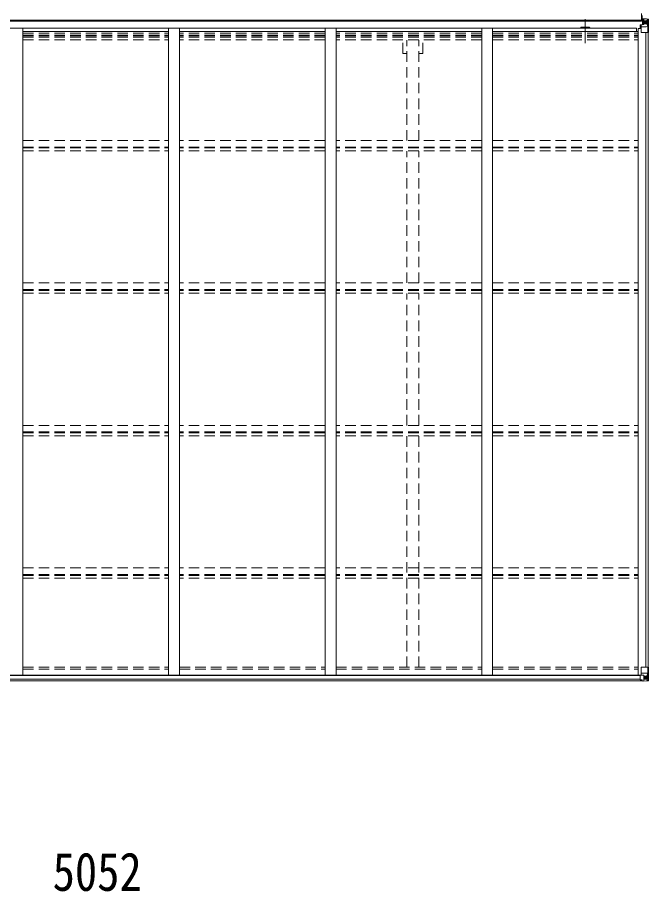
# Model space of a CAD drawing. Units: millimetres at full size, sheet at 1:40; details may follow other scales. Extents: x -11243 to 11243, y -7760 to 7760.
# Drawn here: x 2802 to 5688, y -85 to 3913 of the extents above; entities that cross this region are included whole.
import ezdxf
from ezdxf.enums import TextEntityAlignment as Align

# ---------------------------------------------------------------- set-up
doc = ezdxf.new("R2010")
doc.units = ezdxf.units.MM
doc.header["$LTSCALE"] = 40
doc.linetypes.add('CHAIN1', pattern=[8, 5, -1, 1, -1])
doc.linetypes.add('DASHED1', pattern=[1.8, 1.2, -0.6])
for name, color, linetype, lineweight in [('0-1_本体', 5, 'CHAIN1', 9), ('0-3_ELV2', 4, 'Continuous', 9), ('0-4_TABLE1', 6, 'Continuous', 9), ('0-6_OTH_LINE', 6, 'Continuous', 9)]:
    doc.layers.add(name, color=color, linetype=linetype, lineweight=lineweight)
doc.styles.add('ＭＳ ゴシック', font='')
doc.styles.get('ＭＳ ゴシック').set_extended_font_data('MS Gothic')

msp = doc.modelspace()

# ---------------------------------------------------------------- linework, layer by layer
at = {"layer": '0-1_本体'}
msp.add_line((5398.12, 3905.03), (5398.12, 3796.26), dxfattribs=at)
at = {"layer": '0-3_ELV2'}
for p, q in [((5656.12, 3895.82), (5656.12, 3930.82)), ((5656.12, 3900.56), (663.12, 3900.56)), ((5656.12, 3895.82), (663.12, 3895.82)), ((5656.12, 3903.18), (5664.12, 3903.18)), ((5658.62, 3905.32), (5664.12, 3905.32)), ((686.12, 3865.04), (5633.12, 3865.04)), ((2826.62, 3865.02), (2826.62, 904.89)), ((2826.62, 3849.52), (3492.62, 3849.52)), ((3492.62, 3865.02), (3492.62, 904.89)), ((3542.62, 3865.02), (3542.62, 904.89)), ((4208.62, 3849.52), (3542.62, 3849.52)), ((4208.62, 3865.02), (4208.62, 904.89)), ((4258.62, 3865.02), (4258.62, 904.89)), ((4924.62, 3849.52), (4258.62, 3849.52)), ((4924.62, 3865.02), (4924.62, 904.89)), ((4974.62, 3865.02), (4974.62, 904.89)), ((4974.62, 3849.52), (5640.62, 3849.52)), ((5385.62, 3869.7), (5410.62, 3869.7)), ((5633.12, 3849.52), (5633.12, 3865.04)), ((5640.62, 3863.2), (5653.62, 3863.2)), ((5640.62, 3863.2), (5640.62, 904.89)), ((5675.92, 3844.55), (5675.92, 940.91)), ((5685.62, 3844.55), (5685.62, 940.91)), ((658.35, 904.89), (5660.88, 904.89)), ((670.12, 902.63), (5649.12, 902.63)), ((670.12, 887.01), (5649.12, 887.01)), ((660.12, 879.11), (5659.12, 879.11))]:
    msp.add_line(p, q, dxfattribs=at)
at = {"layer": '0-3_ELV2', "linetype": 'DASHED1'}
for p, q in [((2826.62, 3841.13), (3492.62, 3841.13)), ((4208.62, 3841.13), (3542.62, 3841.13)), ((4924.62, 3841.13), (4258.62, 3841.13)), ((4974.62, 3841.13), (5640.62, 3841.13)), ((2826.62, 3832.93), (3492.62, 3832.93)), ((2826.62, 3829), (3492.62, 3829)), ((2826.62, 3823.92), (3492.62, 3823.92)), ((2826.62, 3810.91), (3492.62, 3810.91)), ((4208.62, 3832.93), (3542.62, 3832.93)), ((4208.62, 3829), (3542.62, 3829)), ((4208.62, 3823.92), (3542.62, 3823.92)), ((4208.62, 3810.91), (3542.62, 3810.91)), ((4924.62, 3832.93), (4258.62, 3832.93)), ((4924.62, 3829), (4258.62, 3829)), ((4924.62, 3823.92), (4258.62, 3823.92)), ((4924.62, 3810.91), (4258.62, 3810.91)), ((4564.42, 3749.32), (4564.42, 3809.72)), ((4582.12, 3350.47), (4582.12, 3809.72)), ((4637.12, 3350.47), (4637.12, 3809.72)), ((4654.82, 3749.32), (4654.82, 3809.72)), ((4974.62, 3832.93), (5640.62, 3832.93)), ((4974.62, 3829), (5640.62, 3829)), ((4974.62, 3823.92), (5640.62, 3823.92)), ((4974.62, 3810.91), (5640.62, 3810.91)), ((4564.42, 3749.32), (4582.12, 3749.32)), ((4637.12, 3749.32), (4654.82, 3749.32)), ((2826.62, 3350.59), (3492.58, 3350.59)), ((2826.62, 3320.85), (3492.58, 3320.85)), ((4208.62, 3350.59), (3542.62, 3350.59)), ((4208.62, 3320.85), (3542.62, 3320.85)), ((4924.59, 3350.59), (4258.62, 3350.59)), ((4924.59, 3320.85), (4258.62, 3320.85)), ((4974.62, 3350.59), (5640.58, 3350.59)), ((4974.62, 3320.85), (5640.58, 3320.85)), ((2826.62, 3316.31), (3492.58, 3316.31)), ((2826.62, 3303.3), (3492.58, 3303.3)), ((4208.62, 3316.31), (3542.62, 3316.31)), ((4208.62, 3303.3), (3542.62, 3303.3)), ((4924.59, 3316.31), (4258.62, 3316.31)), ((4924.59, 3303.3), (4258.62, 3303.3)), ((4582.12, 2698.8), (4582.12, 3302.1)), ((4637.12, 2698.8), (4637.12, 3302.1)), ((4974.62, 3316.31), (5640.58, 3316.31)), ((4974.62, 3303.3), (5640.58, 3303.3)), ((2826.62, 2698.93), (3492.58, 2698.93)), ((4208.62, 2698.93), (3542.62, 2698.93)), ((4924.59, 2698.93), (4258.62, 2698.93)), ((4974.62, 2698.93), (5640.58, 2698.93)), ((2826.62, 2669.19), (3492.58, 2669.19)), ((2826.62, 2664.65), (3492.58, 2664.65)), ((2826.62, 2651.64), (3492.58, 2651.64)), ((4208.62, 2669.19), (3542.62, 2669.19)), ((4208.62, 2664.65), (3542.62, 2664.65)), ((4208.62, 2651.64), (3542.62, 2651.64)), ((4924.59, 2669.19), (4258.62, 2669.19)), ((4924.59, 2664.65), (4258.62, 2664.65)), ((4924.59, 2651.64), (4258.62, 2651.64)), ((4582.12, 2047.14), (4582.12, 2650.44)), ((4637.12, 2047.14), (4637.12, 2650.44)), ((4974.62, 2669.19), (5640.58, 2669.19)), ((4974.62, 2664.65), (5640.58, 2664.65)), ((4974.62, 2651.64), (5640.58, 2651.64)), ((2826.62, 2047.27), (3492.58, 2047.27)), ((4208.62, 2047.27), (3542.62, 2047.27)), ((4924.59, 2047.27), (4258.62, 2047.27)), ((4974.62, 2047.27), (5640.58, 2047.27)), ((2826.62, 2017.53), (3492.58, 2017.53)), ((2826.62, 2012.99), (3492.58, 2012.99)), ((2826.62, 1999.98), (3492.58, 1999.98)), ((4208.62, 2017.53), (3542.62, 2017.53)), ((4208.62, 2012.99), (3542.62, 2012.99)), ((4208.62, 1999.98), (3542.62, 1999.98)), ((4924.59, 2017.53), (4258.62, 2017.53)), ((4924.59, 2012.99), (4258.62, 2012.99)), ((4924.59, 1999.98), (4258.62, 1999.98)), ((4974.62, 2017.53), (5640.58, 2017.53)), ((4974.62, 2012.99), (5640.58, 2012.99)), ((4974.62, 1999.98), (5640.58, 1999.98)), ((4582.12, 941.86), (4582.12, 1998.78)), ((4637.12, 941.86), (4637.12, 1998.78)), ((2826.62, 1395.61), (3492.58, 1395.61)), ((2826.62, 1365.87), (3492.58, 1365.87)), ((2826.62, 1361.33), (3492.58, 1361.33)), ((4208.62, 1395.61), (3542.62, 1395.61)), ((4208.62, 1365.87), (3542.62, 1365.87)), ((4208.62, 1361.33), (3542.62, 1361.33)), ((4924.59, 1395.61), (4258.62, 1395.61)), ((4924.59, 1365.87), (4258.62, 1365.87)), ((4924.59, 1361.33), (4258.62, 1361.33)), ((4974.62, 1395.61), (5640.58, 1395.61)), ((4974.62, 1365.87), (5640.58, 1365.87)), ((4974.62, 1361.33), (5640.58, 1361.33)), ((2826.62, 1348.32), (3492.58, 1348.32)), ((4208.62, 1348.32), (3542.62, 1348.32)), ((4924.59, 1348.32), (4258.62, 1348.32)), ((4974.62, 1348.32), (5640.58, 1348.32)), ((2826.62, 941.06), (3492.62, 941.06)), ((2826.62, 932.71), (3492.62, 932.71)), ((3542.62, 941.06), (4208.62, 941.06)), ((3542.62, 932.71), (4208.62, 932.71)), ((4258.62, 941.06), (4924.62, 941.06)), ((4258.62, 932.71), (4924.62, 932.71)), ((4974.62, 941.06), (5640.62, 941.06)), ((4974.62, 932.71), (5640.62, 932.71))]:
    msp.add_line(p, q, dxfattribs=at)
at = {"layer": '0-3_ELV2'}
for centre, start, end in [((5385.62, 3857.2), 90, 141.18803), ((5410.62, 3857.2), 38.81197, 90)]:
    msp.add_arc(centre, 12.5, start, end, dxfattribs=at)
at = {"layer": '0-4_TABLE1'}
for p, q in [((5656.12, 3904.82), (5656.12, 3921.82)), ((5657.12, 3904.82), (5657.12, 3921.82)), ((5658.62, 3904.82), (5658.62, 3921.82)), ((5654.17, 3879.47), (5649.12, 3879.42)), ((5649.12, 3863.2), (5649.12, 3879.42)), ((5650.12, 3879.43), (5650.12, 3877.7)), ((5653.62, 3845.55), (5653.62, 3878.65)), ((5664.79, 3881.2), (5654.44, 3879.54)), ((5654.44, 3878.91), (5664.79, 3880.56)), ((5654.44, 3879.54), (5654.44, 3878.91)), ((5658.62, 3906.07), (5656.12, 3906.07)), ((5658.62, 3905.85), (5656.12, 3905.85)), ((5658.62, 3904.82), (5656.12, 3904.82)), ((5656.12, 3902.51), (5663.62, 3902.51)), ((5656.12, 3902.49), (5663.62, 3902.49)), ((5656.12, 3901.49), (5664.12, 3901.49)), ((5663.62, 3900.56), (5656.12, 3900.62)), ((5656.12, 3900.46), (5663.62, 3900.39)), ((5659.12, 3905.32), (5659.12, 3907.95)), ((5659.12, 3907.95), (5686.68, 3906.26)), ((5665.62, 3906.67), (5659.12, 3907.07)), ((5659.12, 3906.14), (5664.12, 3906.05)), ((5660.12, 3880.45), (5660.12, 3900.42)), ((5664.01, 3900.18), (5660.12, 3900.18)), ((5660.12, 3896.55), (5664.12, 3896.55)), ((5660.12, 3888.35), (5664.12, 3888.35)), ((5663.62, 3902.51), (5663.62, 3900.56)), ((5663.62, 3900.39), (5663.62, 3900.56)), ((5664.12, 3901.84), (5665.62, 3901.84)), ((5664.12, 3898.31), (5677.62, 3898.31)), ((5664.12, 3884.75), (5677.62, 3884.75)), ((5664.79, 3880.56), (5664.79, 3881.2)), ((5665.62, 3881.45), (5665.62, 3907.55)), ((5665.62, 3907.44), (5677.62, 3906.65)), ((5672.14, 3891.11), (5672.14, 3890.15)), ((5679.95, 3898.25), (5677.62, 3898.31)), ((5677.62, 3884.75), (5679.95, 3884.78)), ((5677.62, 3884.75), (5677.62, 3884.75)), ((5677.71, 3906.65), (5685.63, 3906.18)), ((5679.95, 3884.78), (5679.95, 3898.25)), ((5684.23, 3871.43), (5680.09, 3883.52)), ((5680.8, 3901.76), (5683.54, 3905.43)), ((5684.77, 3905.21), (5684.77, 3905.14)), ((5684.77, 3844.55), (5684.77, 3905.14)), ((5686.68, 3906.22), (5686.68, 3906.26)), ((5687.62, 3905.26), (5687.62, 3844.55)), ((5649.12, 3877.7), (5653.62, 3877.68)), ((5649.12, 3867.55), (5653.62, 3867.55)), ((5677.62, 3871.22), (5653.62, 3871.22)), ((5687.62, 3844.55), (5654.62, 3844.55)), ((5684.23, 3871.43), (5677.62, 3871.22)), ((5653.62, 939.91), (5653.62, 906.81)), ((5687.62, 940.91), (5654.62, 940.91)), ((5684.77, 940.91), (5684.77, 880.33)), ((5687.62, 880.2), (5687.62, 940.91)), ((5649.12, 903.75), (5649.12, 883.6)), ((5659.12, 904.7), (5650.12, 904.66)), ((5650.12, 882.89), (5659.12, 882.83)), ((5677.62, 914.24), (5653.62, 914.24)), ((5654.44, 906.55), (5664.79, 904.9)), ((5654.44, 905.92), (5654.44, 906.55)), ((5662.09, 904.7), (5654.44, 905.92)), ((5665.62, 904.7), (5659.12, 904.7)), ((5659.12, 877.51), (5659.12, 883.46)), ((5664.79, 904.9), (5664.79, 904.7)), ((5665.62, 904.7), (5665.62, 877.91)), ((5665.62, 900.71), (5677.62, 900.71)), ((5677.62, 887.15), (5665.62, 887.15)), ((5673.1, 894.35), (5673.1, 895.31)), ((5684.23, 914.03), (5677.62, 914.24)), ((5677.62, 900.71), (5677.62, 900.71)), ((5677.62, 900.71), (5679.95, 900.68)), ((5679.95, 887.21), (5677.62, 887.15)), ((5679.95, 900.68), (5679.95, 887.21)), ((5684.23, 914.03), (5680.09, 901.94)), ((5680.8, 883.7), (5683.54, 880.03)), ((5684.77, 880.26), (5684.77, 880.33)), ((5665.62, 878.03), (5677.62, 878.81)), ((5677.71, 878.81), (5685.63, 879.29)), ((5686.68, 879.24), (5686.68, 879.2))]:
    msp.add_line(p, q, dxfattribs=at)
for points in [[(5659.12, 3906.55), (5664.12, 3906.55), (5664.12, 3881.09)], [(5671.18, 3893.03), (5670.22, 3893.03), (5670.22, 3892.07), (5671.18, 3892.07)], [(5673.1, 3893.99), (5673.1, 3894.95), (5672.14, 3894.95), (5672.14, 3893.99)], [(5672.14, 3890.15), (5673.1, 3890.15), (5673.1, 3891.11)], [(5674.06, 3892.07), (5675.02, 3892.07), (5675.02, 3893.03), (5674.06, 3893.03)], [(5649.12, 883.6), (5649.13, 883.49), (5659.12, 883.46)], [(5671.18, 893.39), (5670.22, 893.39), (5670.22, 892.43), (5671.18, 892.43)], [(5673.1, 895.31), (5672.14, 895.31), (5672.14, 894.35)], [(5672.14, 891.47), (5672.14, 890.51), (5673.1, 890.51), (5673.1, 891.47)], [(5674.06, 892.43), (5675.02, 892.43), (5675.02, 893.39), (5674.06, 893.39)], [(5686.68, 879.2), (5677.62, 878.64), (5659.12, 877.51)]]:
    msp.add_lwpolyline(points, dxfattribs=at)
for centre in [(5672.62, 3892.55), (5672.62, 892.91)]:
    msp.add_circle(centre, 5.3, dxfattribs=at)
for centre, radius, start, end in [((5654.55, 3878.61), 0.937, 96.73234, 177.67791), ((5654.55, 3877.98), 0.937, 96.73234, 177.67791), ((5663.62, 3903.01), 0.5, 270.00309, 0.00198), ((5663.62, 3902.99), 0.5, 269.99891, 359.99891), ((5663.62, 3900.06), 0.5, 359.95536, 89.47105), ((5663.6, 3899.88), 0.513, 358.95293, 88.11972), ((5664.68, 3882.13), 0.937, 276.73234, 357.67791), ((5664.68, 3881.49), 0.937, 276.73234, 357.67791), ((5671.18, 3893.99), 0.96, 270, 0), ((5671.18, 3891.11), 0.96, 0, 90), ((5674.06, 3893.99), 0.96, 180, 270), ((5674.06, 3891.11), 0.96, 90, 180), ((5683.49, 3905.26), 1.28, 357.54105, 48.82169), ((5685.46, 3918.87), 12.7, 264.89689, 270.75534), ((5686.62, 3905.27), 1, 359.99921, 86.49983), ((5686.62, 3905.26), 0.999, 0.04917, 86.5576), ((5686.62, 3905.22), 0.999, 0.04917, 86.5576), ((5654.62, 3845.55), 1, 180, 270), ((5654.62, 939.91), 1, 90, 180), ((5654.55, 907.48), 0.937, 182.32209, 263.26766), ((5654.55, 906.85), 0.937, 182.32209, 263.26766), ((5664.68, 903.97), 0.937, 50.93398, 83.26766), ((5671.18, 894.35), 0.96, 270, 0), ((5671.18, 891.47), 0.96, 0, 90), ((5674.06, 894.35), 0.96, 180, 270), ((5674.06, 891.47), 0.96, 90, 180), ((5683.49, 880.2), 1.28, 311.17831, 2.45895), ((5686.62, 880.24), 0.999, 273.4424, 359.95083), ((5686.62, 880.2), 0.999, 273.4424, 359.95083), ((5686.62, 880.2), 1, 273.50017, 0.00079), ((5685.46, 866.59), 12.7, 89.24466, 95.10311)]:
    msp.add_arc(centre, radius, start, end, dxfattribs=at)
for centre, major_axis, ratio, start_param, end_param in [((5759.37, 3898.31), (-81.75, 0), 0.061163, 6.2824128, 6.2831853), ((5682.82, 3898.17), (-0.03, 5), 0.573921, 0.7672717, 1.551125), ((5681.35, 3884.8), (0, 3), 0.468246, 1.5772882, 2.0127935), ((5684.49, 3903.24), (0.02, 3), 0.466854, 0.125683, 0.7596956), ((5684.68, 3906.34), (-2, 0.12), 0.060933, 2.0712557, 3.1453404), ((5485.68, 3918.57), (-201, 12.36), 0.060933, 3.1453404, 3.145839), ((5683.51, 3873.78), (-0.85, 2.32), 0.403757, 3.0087805, 3.9744392), ((5650.12, 903.76), (-1, -0.021), 0.906239, 0.0187047, 1.589501), ((5650.12, 883.59), (-1, 0.012), 0.707053, 4.7036637, 6.124411), ((5759.37, 887.15), (-81.75, 0), 0.061163, 6.2824128, 6.2831853), ((5681.35, 900.66), (0, -3), 0.468246, 1.5772882, 2.0127935), ((5683.51, 911.68), (-0.85, -2.32), 0.403757, 3.0087805, 3.9744392), ((5684.49, 882.22), (0.02, -3), 0.466854, 0.125683, 0.7596956), ((5682.82, 887.29), (-0.03, -5), 0.573921, 0.7672717, 1.551125), ((5684.68, 879.12), (-2, -0.12), 0.060933, 2.0712557, 3.1453404), ((5485.68, 866.89), (-201, -12.36), 0.060933, 3.1453404, 3.145839)]:
    msp.add_ellipse(centre, major_axis=major_axis, ratio=ratio, start_param=start_param, end_param=end_param, dxfattribs=at)

# ---------------------------------------------------------------- texts
at = {"layer": '0-6_OTH_LINE', "color": 7, "style": 'ＭＳ ゴシック', "width": 0.85}
msp.add_text('5052', height=176, dxfattribs=at).set_placement((2962.53, -134.71), align=Align.BOTTOM_LEFT)

doc.saveas('drawing.dxf')
